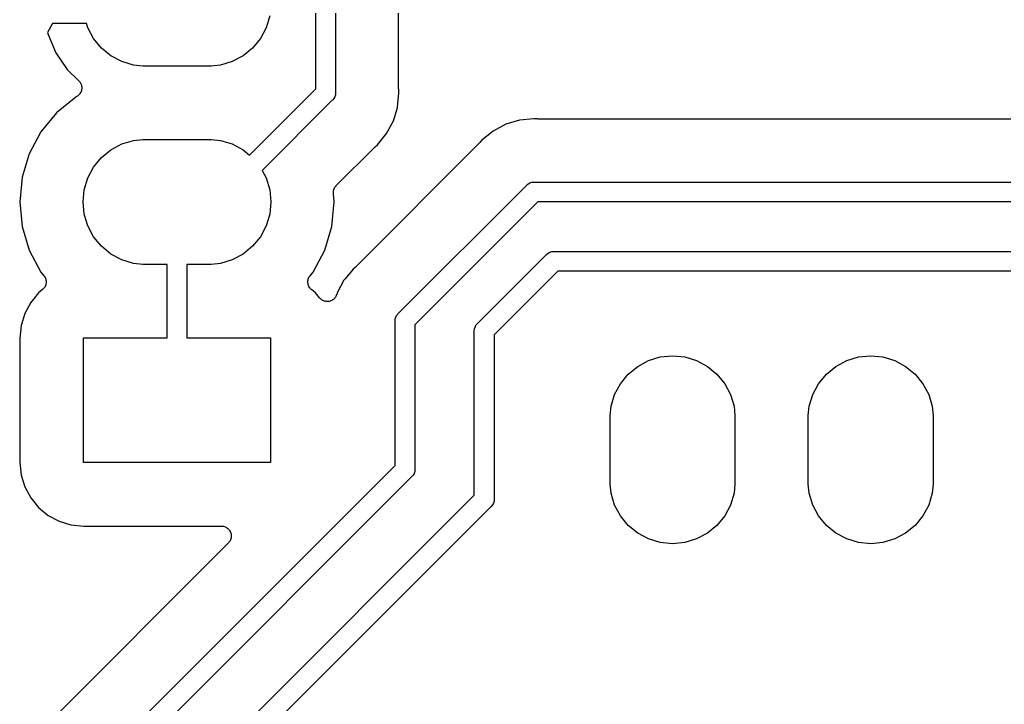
# Model space of a CAD drawing. Extents: x 2.36 to 5.74, y -5.57 to -1.66.
# Drawn here: x 3.0206 to 3.5174, y -3.2534 to -2.9081 of the extents above; entities that cross this region are included whole.
import ezdxf

# ---------------------------------------------------------------- set-up
doc = ezdxf.new("R2010")
doc.units = 0
doc.header["$MEASUREMENT"] = 0
doc.layers.add('BLACK', color=7, linetype='CONTINUOUS')

msp = doc.modelspace()

# ---------------------------------------------------------------- linework, layer by layer
at = {"layer": 'BLACK', "linetype": 'CONTINUOUS'}
for p, q in [((3.17, -2.94293), (3.17, -2.82025)), ((3.18, -2.82207), (3.18, -2.94475)), ((3.21181, -2.94295), (3.21181, -2.83732)), ((3.03721, -2.91), (3.03473, -2.91452)), ((3.05437, -2.91), (3.03721, -2.91)), ((3.05501, -2.91211), (3.05437, -2.91)), ((3.14679, -2.90617), (3.14499, -2.91211)), ((3.03473, -2.91452), (3.03493, -2.91549)), ((3.03493, -2.91549), (3.03891, -2.92482)), ((3.05794, -2.91758), (3.05501, -2.91211)), ((3.14499, -2.91211), (3.14206, -2.91758)), ((3.06187, -2.92238), (3.05794, -2.91758)), ((3.14206, -2.91758), (3.13813, -2.92238)), ((3.03891, -2.92482), (3.04462, -2.93319)), ((3.06667, -2.92631), (3.06187, -2.92238)), ((3.13813, -2.92238), (3.13333, -2.92631)), ((3.07214, -2.92924), (3.06667, -2.92631)), ((3.07808, -2.93104), (3.07214, -2.92924)), ((3.12786, -2.92924), (3.12192, -2.93104)), ((3.13333, -2.92631), (3.12786, -2.92924)), ((3.04462, -2.93319), (3.05046, -2.93891)), ((3.0827, -2.9315), (3.07808, -2.93104)), ((3.11729, -2.9315), (3.0827, -2.9315)), ((3.12192, -2.93104), (3.11729, -2.9315)), ((3.05046, -2.93891), (3.05051, -2.93896)), ((3.05051, -2.93896), (3.05067, -2.93916)), ((3.05067, -2.93916), (3.05085, -2.93934)), ((3.05085, -2.93934), (3.05098, -2.93954)), ((3.05098, -2.93954), (3.05112, -2.93972)), ((3.05112, -2.93972), (3.05124, -2.93994)), ((3.05124, -2.93994), (3.05138, -2.94016)), ((3.05138, -2.94016), (3.05147, -2.94037)), ((3.05147, -2.94037), (3.05158, -2.94058)), ((3.05158, -2.94058), (3.05165, -2.94082)), ((3.05096, -2.94545), (3.05082, -2.94566)), ((3.05112, -2.94525), (3.05096, -2.94545)), ((3.05123, -2.94504), (3.05112, -2.94525)), ((3.05136, -2.94485), (3.05123, -2.94504)), ((3.05146, -2.94461), (3.05136, -2.94485)), ((3.05158, -2.94439), (3.05146, -2.94461)), ((3.05165, -2.94417), (3.05158, -2.94439)), ((3.05165, -2.94082), (3.05175, -2.94106)), ((3.05174, -2.94395), (3.05165, -2.94417)), ((3.05179, -2.9437), (3.05174, -2.94395)), ((3.05175, -2.94106), (3.0518, -2.94129)), ((3.05186, -2.94346), (3.05179, -2.9437)), ((3.0518, -2.94129), (3.05186, -2.94151)), ((3.05186, -2.94151), (3.05189, -2.94177)), ((3.05188, -2.94322), (3.05186, -2.94346)), ((3.05193, -2.94299), (3.05188, -2.94322)), ((3.05189, -2.94177), (3.05194, -2.94202)), ((3.05194, -2.94202), (3.05193, -2.94225)), ((3.05193, -2.94225), (3.05196, -2.94248)), ((3.05196, -2.94248), (3.05193, -2.94274)), ((3.05193, -2.94274), (3.05193, -2.94299)), ((3.13658, -2.97635), (3.17, -2.94293)), ((3.18, -2.94525), (3.17993, -2.94598)), ((3.18, -2.94475), (3.18002, -2.945)), ((3.18002, -2.945), (3.18, -2.94525)), ((3.18, -2.94525), (3.18, -2.94525)), ((3.21128, -2.95222), (3.21199, -2.945)), ((3.21183, -2.94316), (3.21181, -2.94295)), ((3.21183, -2.94337), (3.21183, -2.94316)), ((3.21184, -2.94344), (3.21183, -2.94337)), ((3.21199, -2.945), (3.21184, -2.94344)), ((3.04891, -2.94711), (3.03927, -2.95502)), ((3.04931, -2.94689), (3.04891, -2.94711)), ((3.04953, -2.94675), (3.04931, -2.94689)), ((3.04975, -2.94663), (3.04953, -2.94675)), ((3.04993, -2.94648), (3.04975, -2.94663)), ((3.05013, -2.94635), (3.04993, -2.94648)), ((3.05031, -2.94617), (3.05013, -2.94635)), ((3.0505, -2.94601), (3.05031, -2.94617)), ((3.05065, -2.94583), (3.0505, -2.94601)), ((3.05082, -2.94566), (3.05065, -2.94583)), ((3.17836, -2.94871), (3.14297, -2.98411)), ((3.17855, -2.94855), (3.17836, -2.94871)), ((3.17918, -2.94779), (3.17855, -2.94855)), ((3.17964, -2.94692), (3.17918, -2.94779)), ((3.17993, -2.94598), (3.17964, -2.94692)), ((3.03927, -2.95502), (3.03136, -2.96466)), ((3.20917, -2.95916), (3.21105, -2.95298)), ((3.21105, -2.95298), (3.21128, -2.95222)), ((3.21105, -2.95298), (3.21105, -2.95298)), ((3.20576, -2.96555), (3.20917, -2.95916)), ((3.27278, -2.95872), (3.26584, -2.96083)), ((3.28, -2.95801), (3.27278, -2.95872)), ((3.28156, -2.95816), (3.28, -2.95801)), ((3.28177, -2.95816), (3.28156, -2.95816)), ((3.28198, -2.95819), (3.28177, -2.95816)), ((3.28205, -2.95819), (3.28198, -2.95819)), ((3.71906, -2.95819), (3.28205, -2.95819)), ((3.03136, -2.96466), (3.02548, -2.97566)), ((3.25945, -2.96424), (3.25384, -2.96884)), ((3.26584, -2.96083), (3.25945, -2.96424)), ((3.07214, -2.97076), (3.07808, -2.96896)), ((3.07808, -2.96896), (3.0827, -2.9685)), ((3.0827, -2.9685), (3.11729, -2.9685)), ((3.11729, -2.9685), (3.12192, -2.96896)), ((3.12192, -2.96896), (3.12786, -2.97076)), ((3.25252, -2.97042), (3.19042, -3.03252)), ((3.20116, -2.97116), (3.20576, -2.96555)), ((3.25265, -2.97026), (3.25252, -2.97042)), ((3.2528, -2.97011), (3.25265, -2.97026)), ((3.25285, -2.97006), (3.2528, -2.97011)), ((3.25384, -2.96884), (3.25285, -2.97006)), ((3.06187, -2.97762), (3.06667, -2.97369)), ((3.06667, -2.97369), (3.07214, -2.97076)), ((3.12786, -2.97076), (3.13333, -2.97369)), ((3.13333, -2.97369), (3.13658, -2.97635)), ((3.18038, -2.99168), (3.19958, -2.97248)), ((3.19958, -2.97248), (3.19963, -2.97243)), ((3.19963, -2.97243), (3.19979, -2.9723)), ((3.19979, -2.9723), (3.19994, -2.97215)), ((3.19994, -2.97215), (3.20116, -2.97116)), ((3.02548, -2.97566), (3.02186, -2.98759)), ((3.05794, -2.98242), (3.06187, -2.97762)), ((3.05501, -2.98789), (3.05794, -2.98242)), ((3.14297, -2.98411), (3.14499, -2.98789)), ((3.02186, -2.98759), (3.02064, -3)), ((3.05321, -2.99383), (3.05501, -2.98789)), ((3.14499, -2.98789), (3.14679, -2.99383)), ((3.27808, -2.99036), (3.27902, -2.99007)), ((3.27902, -2.99007), (3.27975, -2.99)), ((3.27975, -2.99), (3.28, -2.98998)), ((3.28, -2.98998), (3.28025, -2.99)), ((3.28025, -2.99), (3.91092, -2.99)), ((3.0526, -3), (3.05321, -2.99383)), ((3.14679, -2.99383), (3.1474, -3)), ((3.17891, -2.9952), (3.17894, -2.99493)), ((3.17894, -2.99542), (3.17891, -2.9952)), ((3.17894, -2.99493), (3.17895, -2.99466)), ((3.17895, -2.99466), (3.17899, -2.99445)), ((3.17899, -2.99445), (3.17901, -2.99423)), ((3.17901, -2.99423), (3.17909, -2.99397)), ((3.17909, -2.99397), (3.17915, -2.99371)), ((3.17915, -2.99371), (3.17923, -2.9935)), ((3.17923, -2.9935), (3.1793, -2.99329)), ((3.1793, -2.99329), (3.17943, -2.99306)), ((3.17943, -2.99306), (3.17953, -2.99281)), ((3.17953, -2.99281), (3.17966, -2.99263)), ((3.17966, -2.99263), (3.17976, -2.99243)), ((3.17976, -2.99243), (3.17993, -2.99223)), ((3.17993, -2.99223), (3.18008, -2.992)), ((3.18008, -2.992), (3.18024, -2.99185)), ((3.18024, -2.99185), (3.18038, -2.99168)), ((3.21164, -3.05629), (3.27629, -2.99164)), ((3.27629, -2.99164), (3.27645, -2.99145)), ((3.27645, -2.99145), (3.27721, -2.99082)), ((3.27721, -2.99082), (3.27808, -2.99036)), ((3.02064, -3), (3.02186, -3.01241)), ((3.05321, -3.00617), (3.0526, -3)), ((3.1474, -3), (3.14679, -3.00617)), ((3.17814, -3.01241), (3.17936, -3)), ((3.17893, -2.99564), (3.17894, -2.99542)), ((3.17894, -2.99571), (3.17893, -2.99564)), ((3.17936, -3), (3.17894, -2.99571)), ((3.28207, -3), (3.22, -3.06207)), ((3.91092, -3), (3.28207, -3)), ((3.05501, -3.01211), (3.05321, -3.00617)), ((3.14679, -3.00617), (3.14499, -3.01211)), ((3.02186, -3.01241), (3.02548, -3.02434)), ((3.05794, -3.01758), (3.05501, -3.01211)), ((3.14499, -3.01211), (3.14206, -3.01758)), ((3.17452, -3.02434), (3.17814, -3.01241)), ((3.06187, -3.02238), (3.05794, -3.01758)), ((3.14206, -3.01758), (3.13813, -3.02238)), ((3.02548, -3.02434), (3.03136, -3.03534)), ((3.06667, -3.02631), (3.06187, -3.02238)), ((3.13813, -3.02238), (3.13333, -3.02631)), ((3.16864, -3.03534), (3.17452, -3.02434)), ((3.28808, -3.02536), (3.28902, -3.02507)), ((3.28902, -3.02507), (3.28975, -3.025)), ((3.28975, -3.025), (3.29, -3.02498)), ((3.29, -3.02498), (3.29025, -3.025)), ((3.29025, -3.025), (3.81592, -3.025)), ((3.07214, -3.02924), (3.06667, -3.02631)), ((3.07808, -3.03104), (3.07214, -3.02924)), ((3.12786, -3.02924), (3.12192, -3.03104)), ((3.13333, -3.02631), (3.12786, -3.02924)), ((3.25164, -3.06129), (3.28629, -3.02664)), ((3.28629, -3.02664), (3.28645, -3.02645)), ((3.28645, -3.02645), (3.28721, -3.02582)), ((3.28721, -3.02582), (3.28808, -3.02536)), ((3.0827, -3.0315), (3.07808, -3.03104)), ((3.095, -3.0315), (3.0827, -3.0315)), ((3.095, -3.0685), (3.095, -3.0315)), ((3.11729, -3.0315), (3.105, -3.0315)), ((3.105, -3.0315), (3.105, -3.0685)), ((3.12192, -3.03104), (3.11729, -3.0315)), ((3.18884, -3.03384), (3.18483, -3.03874)), ((3.19006, -3.03285), (3.18884, -3.03384)), ((3.19021, -3.0327), (3.19006, -3.03285)), ((3.19037, -3.03257), (3.19021, -3.0327)), ((3.19042, -3.03252), (3.19037, -3.03257)), ((3.29207, -3.035), (3.26, -3.06707)), ((3.81592, -3.035), (3.29207, -3.035)), ((3.03136, -3.03534), (3.03288, -3.0372)), ((3.03288, -3.0372), (3.0329, -3.03722)), ((3.0329, -3.03722), (3.0329, -3.03722)), ((3.0329, -3.03722), (3.0329, -3.03722)), ((3.0329, -3.03722), (3.03292, -3.03725)), ((3.03292, -3.03725), (3.03318, -3.03765)), ((3.03318, -3.03765), (3.03344, -3.03804)), ((3.03344, -3.03804), (3.03345, -3.03805)), ((3.03345, -3.03805), (3.03346, -3.03807)), ((3.03346, -3.03807), (3.03363, -3.03851)), ((3.03363, -3.03851), (3.03381, -3.03894)), ((3.03381, -3.03894), (3.03381, -3.03896)), ((3.03381, -3.03896), (3.03382, -3.03897)), ((3.03382, -3.03897), (3.0339, -3.03944)), ((3.0339, -3.03944), (3.03399, -3.0399)), ((3.03399, -3.0399), (3.03399, -3.03992)), ((3.03399, -3.03992), (3.034, -3.03993)), ((3.034, -3.03993), (3.03399, -3.0404)), ((3.16601, -3.03983), (3.16611, -3.03937)), ((3.16601, -3.03985), (3.16601, -3.03983)), ((3.16601, -3.03986), (3.16601, -3.03985)), ((3.16601, -3.04034), (3.16601, -3.03986)), ((3.16611, -3.03937), (3.1662, -3.03891)), ((3.1662, -3.03891), (3.16621, -3.03889)), ((3.16621, -3.03887), (3.1664, -3.03844)), ((3.16621, -3.03889), (3.16621, -3.03887)), ((3.1664, -3.03844), (3.16658, -3.03801)), ((3.16658, -3.03801), (3.16659, -3.03799)), ((3.16659, -3.03798), (3.16686, -3.03758)), ((3.16659, -3.03799), (3.16659, -3.03798)), ((3.16686, -3.03758), (3.16712, -3.0372)), ((3.16712, -3.0372), (3.16864, -3.03534)), ((3.18424, -3.03945), (3.18083, -3.04584)), ((3.18483, -3.03874), (3.18424, -3.03945)), ((3.18483, -3.03874), (3.18483, -3.03874)), ((3.03219, -3.04423), (3.03015, -3.0459)), ((3.03252, -3.0439), (3.03219, -3.04423)), ((3.03286, -3.04357), (3.03252, -3.0439)), ((3.03287, -3.04355), (3.03286, -3.04357)), ((3.03288, -3.04354), (3.03287, -3.04355)), ((3.03314, -3.04315), (3.03288, -3.04354)), ((3.0334, -3.04276), (3.03314, -3.04315)), ((3.03341, -3.04275), (3.0334, -3.04276)), ((3.03342, -3.04273), (3.03341, -3.04275)), ((3.0336, -3.0423), (3.03342, -3.04273)), ((3.03379, -3.04186), (3.0336, -3.0423)), ((3.0338, -3.04183), (3.03379, -3.04185)), ((3.03379, -3.04185), (3.03379, -3.04186)), ((3.03389, -3.04137), (3.0338, -3.04183)), ((3.03399, -3.04091), (3.03389, -3.04137)), ((3.03399, -3.0404), (3.03399, -3.04087)), ((3.03399, -3.04087), (3.03399, -3.04089)), ((3.03399, -3.04089), (3.03399, -3.04091)), ((3.166, -3.0408), (3.16601, -3.04034)), ((3.16601, -3.04082), (3.166, -3.0408)), ((3.16601, -3.04084), (3.16601, -3.04082)), ((3.1661, -3.0413), (3.16601, -3.04084)), ((3.16618, -3.04176), (3.1661, -3.0413)), ((3.16619, -3.04178), (3.16618, -3.04176)), ((3.16619, -3.0418), (3.16619, -3.04178)), ((3.16637, -3.04223), (3.16619, -3.0418)), ((3.16655, -3.04267), (3.16637, -3.04223)), ((3.16656, -3.04268), (3.16655, -3.04267)), ((3.16656, -3.0427), (3.16656, -3.04268)), ((3.16682, -3.04309), (3.16656, -3.0427)), ((3.16708, -3.04349), (3.16682, -3.04309)), ((3.16709, -3.0435), (3.16708, -3.04349)), ((3.1671, -3.04352), (3.16709, -3.0435)), ((3.16743, -3.04385), (3.1671, -3.04352)), ((3.16776, -3.04419), (3.16743, -3.04385)), ((3.16778, -3.04421), (3.16776, -3.04419)), ((3.16779, -3.04421), (3.16778, -3.04421)), ((3.16781, -3.04423), (3.16779, -3.04421)), ((3.16779, -3.04421), (3.16779, -3.04421)), ((3.16985, -3.0459), (3.16781, -3.04423)), ((3.03015, -3.0459), (3.02618, -3.05075)), ((3.17192, -3.04842), (3.16985, -3.0459)), ((3.17225, -3.04876), (3.17192, -3.04842)), ((3.17259, -3.0491), (3.17225, -3.04876)), ((3.1726, -3.04911), (3.17259, -3.0491)), ((3.17261, -3.04911), (3.1726, -3.04911)), ((3.173, -3.04938), (3.17261, -3.04911)), ((3.1734, -3.04965), (3.173, -3.04938)), ((3.17341, -3.04965), (3.1734, -3.04965)), ((3.17342, -3.04966), (3.17341, -3.04965)), ((3.17386, -3.04984), (3.17342, -3.04966)), ((3.1743, -3.05003), (3.17386, -3.04984)), ((3.17765, -3.04986), (3.17721, -3.05004)), ((3.17809, -3.04969), (3.17765, -3.04986)), ((3.1781, -3.04968), (3.17809, -3.04969)), ((3.17811, -3.04968), (3.1781, -3.04968)), ((3.17851, -3.04941), (3.17811, -3.04968)), ((3.17891, -3.04915), (3.17851, -3.04941)), ((3.17892, -3.04914), (3.17891, -3.04915)), ((3.17893, -3.04914), (3.17892, -3.04914)), ((3.17926, -3.04881), (3.17893, -3.04914)), ((3.17961, -3.04847), (3.17926, -3.04881)), ((3.17962, -3.04845), (3.17961, -3.04846)), ((3.17961, -3.04846), (3.17961, -3.04847)), ((3.17989, -3.04806), (3.17962, -3.04845)), ((3.18016, -3.04767), (3.17989, -3.04806)), ((3.18017, -3.04765), (3.18016, -3.04766)), ((3.18016, -3.04766), (3.18016, -3.04767)), ((3.18036, -3.04721), (3.18017, -3.04765)), ((3.18055, -3.04677), (3.18036, -3.04721)), ((3.18057, -3.0467), (3.18055, -3.04675)), ((3.18055, -3.04675), (3.18055, -3.04675)), ((3.18055, -3.04675), (3.18055, -3.04675)), ((3.18055, -3.04675), (3.18055, -3.04677)), ((3.18083, -3.04584), (3.18057, -3.0467)), ((3.02618, -3.05075), (3.02322, -3.05627)), ((3.17431, -3.05003), (3.1743, -3.05003)), ((3.17432, -3.05003), (3.17431, -3.05003)), ((3.17479, -3.05013), (3.17432, -3.05003)), ((3.17525, -3.05022), (3.17479, -3.05013)), ((3.17526, -3.05022), (3.17525, -3.05022)), ((3.17527, -3.05023), (3.17526, -3.05022)), ((3.17576, -3.05023), (3.17527, -3.05023)), ((3.17623, -3.05023), (3.17576, -3.05023)), ((3.17624, -3.05023), (3.17623, -3.05023)), ((3.17625, -3.05023), (3.17624, -3.05023)), ((3.17672, -3.05014), (3.17625, -3.05023)), ((3.17719, -3.05005), (3.17672, -3.05014)), ((3.1772, -3.05005), (3.17719, -3.05005)), ((3.17721, -3.05004), (3.1772, -3.05005)), ((3.02322, -3.05627), (3.02141, -3.06227)), ((3.20998, -3.06), (3.21007, -3.05902)), ((3.21007, -3.05902), (3.21036, -3.05808)), ((3.21036, -3.05808), (3.21082, -3.05721)), ((3.21082, -3.05721), (3.21118, -3.05677)), ((3.21118, -3.05677), (3.21145, -3.05645)), ((3.21145, -3.05645), (3.21164, -3.05629)), ((3.02141, -3.06227), (3.02077, -3.06875)), ((3.21, -3.06025), (3.20998, -3.06)), ((3.21, -3.13293), (3.21, -3.06025)), ((3.22, -3.06207), (3.22, -3.13475)), ((3.24998, -3.065), (3.25007, -3.06402)), ((3.25007, -3.06402), (3.25036, -3.06308)), ((3.25036, -3.06308), (3.25082, -3.06221)), ((3.25082, -3.06221), (3.25129, -3.06164)), ((3.25129, -3.06164), (3.25145, -3.06145)), ((3.25145, -3.06145), (3.25164, -3.06129)), ((3.02077, -3.06875), (3.02077, -3.13125)), ((3.05276, -3.1315), (3.05276, -3.0685)), ((3.05276, -3.0685), (3.095, -3.0685)), ((3.105, -3.0685), (3.14724, -3.0685)), ((3.14724, -3.0685), (3.14724, -3.1315)), ((3.25, -3.06525), (3.24998, -3.065)), ((3.25, -3.14175), (3.25, -3.06525)), ((3.26, -3.06707), (3.26, -3.14975)), ((3.33789, -3.08001), (3.34383, -3.07821)), ((3.34383, -3.07821), (3.35, -3.0776)), ((3.35, -3.0776), (3.35617, -3.07821)), ((3.35617, -3.07821), (3.36211, -3.08001)), ((3.43789, -3.08001), (3.44383, -3.07821)), ((3.44383, -3.07821), (3.45, -3.0776)), ((3.45, -3.0776), (3.45617, -3.07821)), ((3.45617, -3.07821), (3.46211, -3.08001)), ((3.32762, -3.08687), (3.33242, -3.08294)), ((3.33242, -3.08294), (3.33789, -3.08001)), ((3.36211, -3.08001), (3.36758, -3.08294)), ((3.36758, -3.08294), (3.37238, -3.08687)), ((3.42762, -3.08687), (3.43242, -3.08294)), ((3.43242, -3.08294), (3.43789, -3.08001)), ((3.46211, -3.08001), (3.46758, -3.08294)), ((3.46758, -3.08294), (3.47238, -3.08687)), ((3.32369, -3.09167), (3.32762, -3.08687)), ((3.37238, -3.08687), (3.37631, -3.09167)), ((3.42369, -3.09167), (3.42762, -3.08687)), ((3.47238, -3.08687), (3.47631, -3.09167)), ((3.32076, -3.09714), (3.32369, -3.09167)), ((3.37631, -3.09167), (3.37924, -3.09714)), ((3.42076, -3.09714), (3.42369, -3.09167)), ((3.47631, -3.09167), (3.47924, -3.09714)), ((3.31896, -3.10308), (3.32076, -3.09714)), ((3.37924, -3.09714), (3.38104, -3.10308)), ((3.41896, -3.10308), (3.42076, -3.09714)), ((3.47924, -3.09714), (3.48104, -3.10308)), ((3.3185, -3.1077), (3.31896, -3.10308)), ((3.38104, -3.10308), (3.3815, -3.1077)), ((3.4185, -3.1077), (3.41896, -3.10308)), ((3.48104, -3.10308), (3.4815, -3.1077)), ((3.3185, -3.14229), (3.3185, -3.1077)), ((3.3815, -3.1077), (3.3815, -3.14229)), ((3.4185, -3.14229), (3.4185, -3.1077)), ((3.4815, -3.1077), (3.4815, -3.14229)), ((3.02077, -3.13125), (3.02141, -3.13773)), ((3.04293, -3.3), (3.21, -3.13293)), ((3.14724, -3.1315), (3.05276, -3.1315)), ((3.02141, -3.13773), (3.02322, -3.14373)), ((3.21836, -3.13871), (3.04871, -3.30836)), ((3.21855, -3.13855), (3.21836, -3.13871)), ((3.21918, -3.13779), (3.21855, -3.13855)), ((3.21964, -3.13692), (3.21918, -3.13779)), ((3.21993, -3.13598), (3.21964, -3.13692)), ((3.22, -3.13525), (3.21993, -3.13598)), ((3.22, -3.13475), (3.22002, -3.135)), ((3.22002, -3.135), (3.22, -3.13525)), ((3.22, -3.13525), (3.22, -3.13525)), ((3.02322, -3.14373), (3.02618, -3.14925)), ((3.25, -3.14793), (3.25, -3.14175)), ((3.25, -3.14175), (3.25, -3.14175)), ((3.31896, -3.14692), (3.3185, -3.14229)), ((3.3815, -3.14229), (3.38104, -3.14692)), ((3.41896, -3.14692), (3.4185, -3.14229)), ((3.4815, -3.14229), (3.48104, -3.14692)), ((3.02618, -3.14925), (3.03015, -3.1541)), ((3.04793, -3.35), (3.25, -3.14793)), ((3.32076, -3.15286), (3.31896, -3.14692)), ((3.38104, -3.14692), (3.37924, -3.15286)), ((3.42076, -3.15286), (3.41896, -3.14692)), ((3.48104, -3.14692), (3.47924, -3.15286)), ((3.03015, -3.1541), (3.035, -3.15807)), ((3.25836, -3.15371), (3.05371, -3.35836)), ((3.25855, -3.15355), (3.25836, -3.15371)), ((3.25918, -3.15279), (3.25855, -3.15355)), ((3.25964, -3.15192), (3.25918, -3.15279)), ((3.25993, -3.15098), (3.25964, -3.15192)), ((3.25995, -3.15079), (3.25993, -3.15098)), ((3.26002, -3.15), (3.25995, -3.15079)), ((3.26, -3.14975), (3.26002, -3.15)), ((3.32369, -3.15833), (3.32076, -3.15286)), ((3.37924, -3.15286), (3.37631, -3.15833)), ((3.42369, -3.15833), (3.42076, -3.15286)), ((3.47924, -3.15286), (3.47631, -3.15833)), ((3.035, -3.15807), (3.04052, -3.16103)), ((3.32762, -3.16313), (3.32369, -3.15833)), ((3.37631, -3.15833), (3.37238, -3.16313)), ((3.42762, -3.16313), (3.42369, -3.15833)), ((3.47631, -3.15833), (3.47238, -3.16313)), ((3.04052, -3.16103), (3.04652, -3.16285)), ((3.04652, -3.16285), (3.053, -3.16349)), ((3.053, -3.16349), (3.12239, -3.16349)), ((3.12239, -3.16349), (3.12244, -3.16349)), ((3.12244, -3.16349), (3.12244, -3.16349)), ((3.12244, -3.16349), (3.12244, -3.16349)), ((3.12244, -3.16349), (3.12245, -3.16349)), ((3.12245, -3.16349), (3.12294, -3.16354)), ((3.12294, -3.16354), (3.12341, -3.16359)), ((3.12341, -3.16359), (3.12342, -3.16359)), ((3.12342, -3.16359), (3.12342, -3.16359)), ((3.12342, -3.16359), (3.12388, -3.16374)), ((3.12388, -3.16374), (3.12434, -3.16388)), ((3.12434, -3.16388), (3.12435, -3.16389)), ((3.12435, -3.16389), (3.12435, -3.16389)), ((3.12435, -3.16389), (3.12478, -3.16412)), ((3.12478, -3.16412), (3.1252, -3.16435)), ((3.33242, -3.16706), (3.32762, -3.16313)), ((3.37238, -3.16313), (3.36758, -3.16706)), ((3.43242, -3.16706), (3.42762, -3.16313)), ((3.47238, -3.16313), (3.46758, -3.16706)), ((3.1252, -3.16435), (3.1252, -3.16436)), ((3.1252, -3.16436), (3.12521, -3.16436)), ((3.12521, -3.16436), (3.12558, -3.16467)), ((3.12558, -3.16467), (3.12595, -3.16497)), ((3.12595, -3.16497), (3.12595, -3.16498)), ((3.12595, -3.16498), (3.12596, -3.16499)), ((3.12596, -3.16499), (3.12625, -3.16535)), ((3.12625, -3.16535), (3.12656, -3.16573)), ((3.12656, -3.16573), (3.12656, -3.16574)), ((3.12656, -3.16574), (3.12657, -3.16575)), ((3.12657, -3.16575), (3.12679, -3.16617)), ((3.12679, -3.16617), (3.12701, -3.1666)), ((3.12701, -3.1666), (3.12702, -3.1666)), ((3.12702, -3.1666), (3.12702, -3.16661)), ((3.12702, -3.16661), (3.12716, -3.16707)), ((3.12716, -3.16707), (3.12729, -3.16753)), ((3.12729, -3.16753), (3.12729, -3.16754)), ((3.12729, -3.16754), (3.1273, -3.16755)), ((3.12733, -3.169), (3.12729, -3.16947)), ((3.1273, -3.16755), (3.12734, -3.16803)), ((3.12738, -3.16852), (3.12733, -3.169)), ((3.12734, -3.16803), (3.12739, -3.1685)), ((3.12739, -3.1685), (3.12738, -3.16851)), ((3.12738, -3.16851), (3.12738, -3.16852)), ((3.33789, -3.16999), (3.33242, -3.16706)), ((3.36758, -3.16706), (3.36211, -3.16999)), ((3.43789, -3.16999), (3.43242, -3.16706)), ((3.46758, -3.16706), (3.46211, -3.16999)), ((3.12592, -3.17202), (3.03122, -3.26672)), ((3.12623, -3.17165), (3.12592, -3.17202)), ((3.12653, -3.17128), (3.12623, -3.17165)), ((3.12654, -3.17127), (3.12653, -3.17127)), ((3.12653, -3.17127), (3.12653, -3.17128)), ((3.12676, -3.17085), (3.12654, -3.17127)), ((3.12699, -3.17042), (3.12676, -3.17085)), ((3.127, -3.17041), (3.12699, -3.17042)), ((3.12714, -3.16995), (3.127, -3.17041)), ((3.127, -3.17041), (3.127, -3.17041)), ((3.12728, -3.16949), (3.12714, -3.16995)), ((3.12729, -3.16947), (3.12728, -3.16948)), ((3.12728, -3.16948), (3.12728, -3.16949)), ((3.34383, -3.17179), (3.33789, -3.16999)), ((3.35, -3.1724), (3.34383, -3.17179)), ((3.35617, -3.17179), (3.35, -3.1724)), ((3.36211, -3.16999), (3.35617, -3.17179)), ((3.44383, -3.17179), (3.43789, -3.16999)), ((3.45, -3.1724), (3.44383, -3.17179)), ((3.45617, -3.17179), (3.45, -3.1724)), ((3.46211, -3.16999), (3.45617, -3.17179))]:
    msp.add_line(p, q, dxfattribs=at)

doc.saveas('drawing.dxf')
